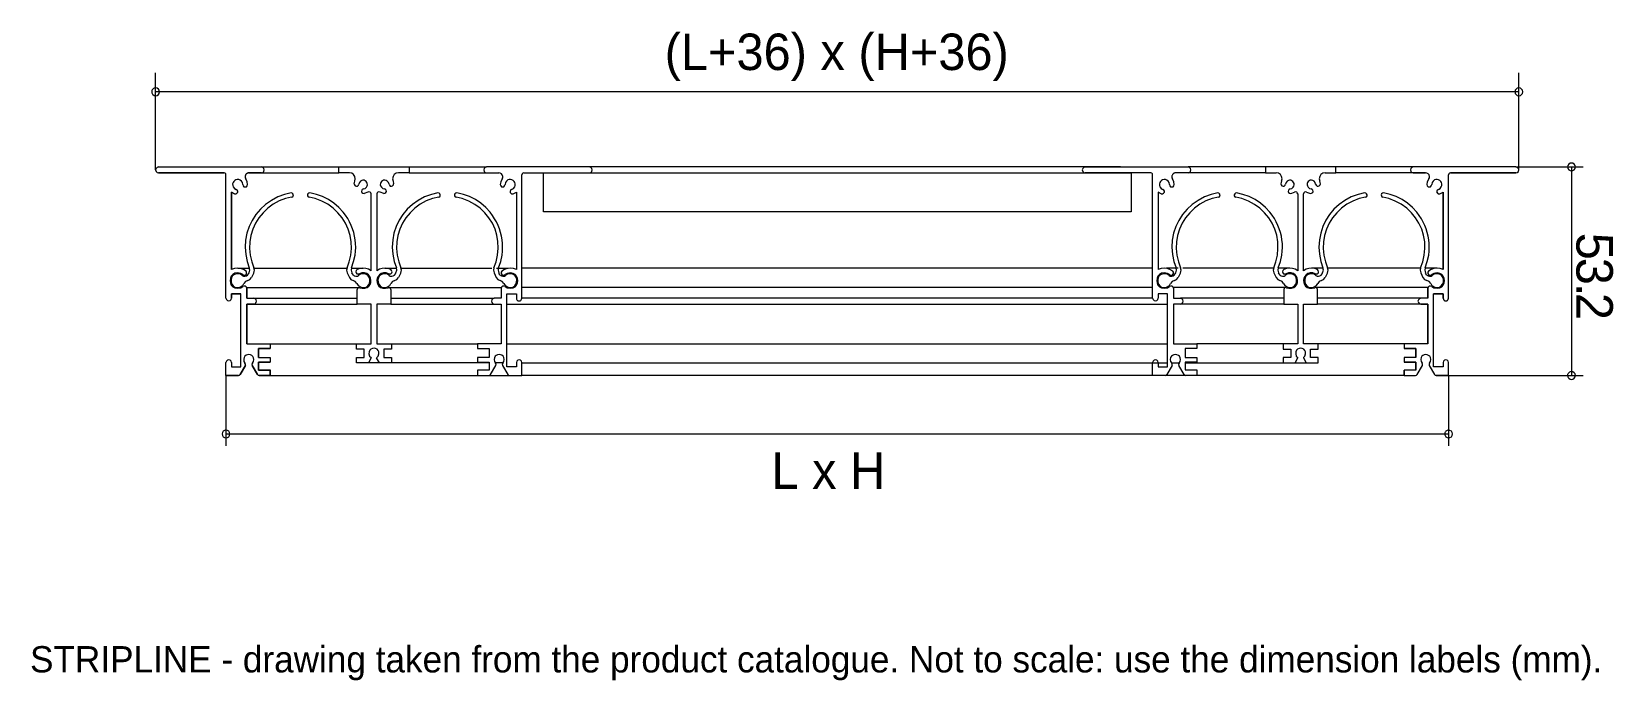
# Model space of a CAD drawing. Extents: x 0 to 241, y -13 to 86.
import ezdxf

# ---------------------------------------------------------------- set-up
doc = ezdxf.new("R2010")
doc.units = 0
for name, color, linetype in [('GEOMETRY', 7, 'Continuous'), ('NOTE', 1, 'Continuous'), ('TEXT', 7, 'Continuous')]:
    doc.layers.add(name, color=color, linetype=linetype)

msp = doc.modelspace()

# ---------------------------------------------------------------- linework, layer by layer
at = {"layer": 'GEOMETRY', "lineweight": 13}
for points in [[(19.12, 64.48), (19.12, 79.25)], [(226.61, 64.48), (226.61, 79.25)], [(226.61, 76.38), (19.12, 76.38)], [(19.56, 64.93), (35.21, 64.93)], [(19.56, 64.93), (35.21, 64.93)], [(19.56, 64.04), (29.53, 64.04)], [(29.82, 44.94), (29.82, 63.73), (29.79, 63.88), (29.69, 64.01), (29.53, 64.04), (19.56, 64.04)], [(29.82, 63.73), (29.79, 63.88), (29.69, 64.01), (29.53, 64.04)], [(29.82, 44.94), (29.82, 63.73)], [(32.4, 62.24), (32.34, 62.56), (32.17, 62.79), (31.97, 62.94), (31.76, 63.02), (31.55, 63.03), (31.35, 62.98), (31.16, 62.88), (31.01, 62.73), (30.9, 62.55), (30.84, 62.35), (30.85, 62.13), (30.94, 61.9), (31.11, 61.67), (31.36, 61.51)], [(32.4, 62.24), (32.34, 62.56), (32.17, 62.79), (31.97, 62.94), (31.76, 63.02), (31.55, 63.03), (31.35, 62.98), (31.16, 62.88), (31.01, 62.73), (30.9, 62.55), (30.84, 62.35), (30.85, 62.13), (30.94, 61.9), (31.11, 61.67), (31.36, 61.51)], [(35.21, 64.04), (33.32, 64.04), (33.22, 64.03), (33.14, 64.01), (33.06, 63.97), (32.98, 63.93), (32.92, 63.87), (32.87, 63.8), (32.82, 63.73), (32.78, 63.65), (32.76, 63.56), (32.74, 63.47), (32.74, 63.38), (32.75, 63.28), (32.85, 63.1)], [(33.32, 64.04), (33.13, 64.01), (32.94, 63.88), (32.82, 63.73), (32.75, 63.5), (32.75, 63.28), (32.85, 63.1)], [(33.1, 62.24), (33.04, 62.68), (32.85, 63.1)], [(33.1, 62.24), (33.04, 62.68), (32.85, 63.1)], [(33.32, 64.04), (35.21, 64.04), (35.43, 64.1), (35.59, 64.26), (35.66, 64.48), (35.59, 64.7), (35.43, 64.86), (35.21, 64.93)], [(35.21, 64.04), (35.43, 64.1), (35.59, 64.26), (35.66, 64.48), (35.59, 64.7), (35.43, 64.86), (35.21, 64.93)], [(35.21, 64.93), (46.99, 64.93)], [(35.21, 64.04), (46.99, 64.04)], [(49.35, 62.37), (49.45, 62.78), (49.51, 63.13), (49.45, 63.47), (49.26, 63.76), (48.97, 63.98), (48.63, 64.04), (46.99, 64.04), (46.99, 64.93), (57.72, 64.93), (57.72, 64.04), (56.08, 64.04), (55.73, 63.98), (55.45, 63.76), (55.26, 63.47), (55.16, 63.13), (55.26, 62.78), (55.35, 62.37)], [(50.77, 61.58), (51.03, 61.67), (51.21, 61.85), (51.32, 62.04), (51.36, 62.22), (51.34, 62.41), (51.27, 62.58), (51.16, 62.72), (51.01, 62.83), (50.84, 62.9), (50.66, 62.91), (50.48, 62.87), (50.3, 62.75), (50.14, 62.56), (50.05, 62.3)], [(54.66, 62.3), (54.56, 62.56), (54.38, 62.75), (54.2, 62.87), (54.01, 62.91), (53.82, 62.9), (53.66, 62.83), (53.51, 62.72), (53.4, 62.58), (53.34, 62.41), (53.32, 62.23), (53.37, 62.04), (53.48, 61.85), (53.68, 61.67), (53.93, 61.58)], [(57.72, 64.93), (69.49, 64.93)], [(57.72, 64.04), (69.49, 64.04)], [(75.17, 64.04), (85.12, 64.04), (85.34, 64.1), (85.53, 64.26), (85.56, 64.48), (85.53, 64.7), (85.34, 64.86), (85.12, 64.93), (69.49, 64.93), (69.27, 64.86), (69.11, 64.7), (69.05, 64.48), (69.11, 64.26), (69.27, 64.1), (69.49, 64.04), (71.35, 64.04)], [(71.86, 63.1), (71.95, 63.28), (71.95, 63.5), (71.89, 63.73), (71.76, 63.88), (71.58, 64.01), (71.35, 64.04)], [(71.86, 63.1), (71.64, 62.68), (71.58, 62.24), (71.64, 62.05), (71.76, 61.93), (71.95, 61.89), (72.11, 61.93), (72.24, 62.05), (72.3, 62.24)], [(71.92, 34.72), (72.71, 33.36), (72.84, 33.24), (72.96, 33.2), (74.86, 33.2), (74.86, 35.16), (74.79, 35.38), (74.67, 35.54), (74.45, 35.6), (74.23, 35.54), (74.1, 35.38), (74.04, 35.16), (74.04, 34.53), (72.58, 34.53), (72.58, 45.61), (74.04, 45.61), (74.04, 44.94), (74.07, 44.82), (74.12, 44.71), (74.19, 44.63), (74.27, 44.58), (74.35, 44.54), (74.45, 44.53), (74.54, 44.54), (74.63, 44.58), (74.71, 44.63), (74.77, 44.71), (74.83, 44.82), (74.86, 44.94), (74.86, 63.73)], [(73.31, 61.52), (73.59, 61.67), (73.77, 61.9), (73.85, 62.13), (73.86, 62.36), (73.8, 62.56), (73.69, 62.74), (73.53, 62.88), (73.35, 62.98), (73.14, 63.03), (72.93, 63.02), (72.72, 62.95), (72.53, 62.79), (72.36, 62.56), (72.3, 62.24)], [(75.17, 64.04), (75.01, 64.01), (74.92, 63.88), (74.86, 63.73)], [(165.98, 64.93), (79.78, 64.93)], [(160.61, 64.93), (160.39, 64.86), (160.24, 64.7), (160.17, 64.48), (160.24, 64.26), (160.39, 64.11), (160.61, 64.04)], [(160.61, 64.93), (176.27, 64.93)], [(170.87, 44.94), (170.87, 63.73), (170.84, 63.88), (170.75, 64.01), (170.59, 64.04), (160.61, 64.04)], [(173.46, 62.24), (173.4, 62.56), (173.23, 62.79), (173.03, 62.94), (172.82, 63.02), (172.61, 63.03), (172.4, 62.98), (172.22, 62.88), (172.07, 62.73), (171.96, 62.55), (171.9, 62.35), (171.91, 62.13), (171.99, 61.9), (172.17, 61.67), (172.42, 61.51)], [(176.27, 64.04), (174.38, 64.04), (174.28, 64.03), (174.19, 64.01), (174.11, 63.97), (174.04, 63.93), (173.98, 63.87), (173.92, 63.8), (173.88, 63.73), (173.84, 63.65), (173.82, 63.56), (173.8, 63.47), (173.8, 63.38), (173.81, 63.28), (173.9, 63.1)], [(174.16, 62.24), (174.09, 62.68), (173.9, 63.1)], [(188.04, 64.93), (176.27, 64.93)], [(176.27, 64.04), (176.49, 64.1), (176.65, 64.26), (176.71, 64.48), (176.65, 64.7), (176.49, 64.86), (176.27, 64.93)], [(188.04, 64.04), (176.27, 64.04)], [(197.13, 64.04), (198.78, 64.04), (198.78, 64.93), (188.04, 64.93), (188.04, 64.04), (189.69, 64.04)], [(190.5, 62.78), (190.57, 63.13), (190.5, 63.47), (190.32, 63.76), (190.03, 63.98), (189.69, 64.04)], [(190.5, 62.78), (190.41, 62.37), (190.44, 62.21), (190.54, 62.05), (190.73, 61.99), (190.91, 62.02), (191.04, 62.15), (191.11, 62.3)], [(191.83, 61.58), (192.08, 61.67), (192.27, 61.85), (192.38, 62.03), (192.42, 62.22), (192.4, 62.41), (192.33, 62.58), (192.21, 62.72), (192.07, 62.83), (191.9, 62.9), (191.72, 62.91), (191.54, 62.87), (191.36, 62.75), (191.2, 62.56), (191.1, 62.3)], [(195.68, 62.3), (195.62, 62.56), (195.44, 62.75), (195.26, 62.87), (195.06, 62.91), (194.88, 62.9), (194.71, 62.83), (194.57, 62.72), (194.46, 62.58), (194.39, 62.41), (194.38, 62.23), (194.43, 62.04), (194.54, 61.85), (194.74, 61.67), (194.99, 61.58)], [(195.68, 62.3), (195.78, 62.15), (195.9, 62.02), (196.09, 61.99), (196.25, 62.05), (196.37, 62.21), (196.41, 62.37), (196.31, 62.78)], [(197.13, 64.04), (196.79, 63.98), (196.5, 63.76), (196.31, 63.47), (196.22, 63.13), (196.31, 62.78)], [(210.55, 64.93), (198.78, 64.93)], [(210.55, 64.04), (198.78, 64.04)], [(210.55, 64.93), (210.33, 64.86), (210.17, 64.7), (210.11, 64.48), (210.17, 64.26), (210.33, 64.11), (210.55, 64.04)], [(216.23, 64.04), (226.17, 64.04), (226.39, 64.1), (226.58, 64.26), (226.61, 64.48), (226.58, 64.7), (226.39, 64.86), (226.17, 64.93), (210.55, 64.93), (210.33, 64.86), (210.17, 64.7), (210.11, 64.48), (210.17, 64.26), (210.33, 64.1), (210.55, 64.04), (212.41, 64.04)], [(226.17, 64.93), (210.55, 64.93)], [(212.41, 64.04), (210.55, 64.04)], [(212.91, 63.1), (213.01, 63.28), (213.01, 63.5), (212.95, 63.73), (212.82, 63.88), (212.63, 64.01), (212.41, 64.04)], [(212.91, 63.1), (213.01, 63.28), (213.01, 63.5), (212.95, 63.73), (212.82, 63.88), (212.63, 64.01), (212.41, 64.04)], [(212.91, 63.1), (212.69, 62.68), (212.63, 62.24)], [(212.91, 63.1), (212.69, 62.68), (212.63, 62.24), (212.69, 62.05), (212.82, 61.93), (213.01, 61.89), (213.17, 61.93), (213.29, 62.05), (213.36, 62.24)], [(212.98, 34.72), (213.77, 33.36), (213.89, 33.24), (214.02, 33.2), (215.91, 33.2), (215.91, 35.16), (215.85, 35.38), (215.73, 35.54), (215.5, 35.6), (215.28, 35.54), (215.16, 35.38), (215.09, 35.16), (215.09, 34.53), (213.64, 34.53), (213.64, 45.61), (215.09, 45.61), (215.09, 44.94), (215.13, 44.82), (215.18, 44.71), (215.25, 44.63), (215.33, 44.58), (215.41, 44.54), (215.5, 44.53), (215.6, 44.54), (215.68, 44.58), (215.76, 44.63), (215.83, 44.71), (215.88, 44.82), (215.91, 44.94), (215.91, 63.73)], [(214.37, 61.52), (214.65, 61.67), (214.82, 61.9), (214.91, 62.13), (214.92, 62.36), (214.86, 62.56), (214.75, 62.74), (214.59, 62.88), (214.4, 62.98), (214.2, 63.03), (213.99, 63.02), (213.78, 62.95), (213.58, 62.79), (213.42, 62.56), (213.36, 62.24)], [(214.37, 61.52), (214.65, 61.67), (214.82, 61.9), (214.91, 62.13), (214.92, 62.36), (214.86, 62.56), (214.75, 62.74), (214.59, 62.88), (214.4, 62.98), (214.2, 63.03), (213.99, 63.02), (213.78, 62.95), (213.58, 62.79), (213.42, 62.56), (213.36, 62.24)], [(226.17, 64.04), (216.23, 64.04), (216.07, 64.01), (215.95, 63.88), (215.91, 63.73)], [(216.23, 64.04), (216.07, 64.01), (215.95, 63.88), (215.91, 63.73)], [(215.91, 44.94), (215.91, 63.73)], [(226.17, 64.04), (226.39, 64.1), (226.58, 64.26), (226.61, 64.48), (226.58, 64.7), (226.39, 64.86), (226.17, 64.93)], [(226.17, 64.93), (236.43, 64.93)], [(234.63, 64.93), (234.63, 33.2)], [(30.67, 49.3), (30.67, 61.11)], [(30.67, 61.11), (31.14, 60.82)], [(31.14, 60.82), (30.67, 61.1), (30.67, 49.3)], [(31.14, 60.82), (31.33, 60.82), (31.49, 60.92), (31.62, 61.07), (31.62, 61.23), (31.52, 61.42), (31.36, 61.51)], [(31.14, 60.82), (31.33, 60.82), (31.49, 60.92), (31.62, 61.07), (31.62, 61.23), (31.52, 61.42), (31.36, 61.51)], [(32.4, 62.24), (32.43, 62.05), (32.56, 61.93), (32.75, 61.89), (32.94, 61.93), (33.07, 62.05), (33.1, 62.24)], [(32.4, 62.24), (32.43, 62.05), (32.56, 61.93), (32.75, 61.89), (32.94, 61.93), (33.07, 62.05), (33.1, 62.24)], [(39.73, 60.98), (38.75, 60.76), (37.7, 60.37), (36.73, 59.85), (35.85, 59.23), (35.07, 58.5), (34.38, 57.69), (33.81, 56.8), (33.35, 55.85), (33.02, 54.84), (32.81, 53.8), (32.75, 52.72), (32.83, 51.63), (33.07, 50.53), (33.38, 49.59)], [(39.82, 60.32), (38.91, 60.13), (37.92, 59.75), (37.01, 59.26), (36.19, 58.66), (35.47, 57.97), (34.84, 57.2), (34.32, 56.36), (33.91, 55.46), (33.62, 54.52), (33.46, 53.53), (33.42, 52.52), (33.52, 51.5), (33.76, 50.47), (34.08, 49.59)], [(39.82, 60.32), (39.98, 60.38), (40.07, 60.54), (40.11, 60.69), (40.01, 60.85), (39.88, 60.95), (39.73, 60.98)], [(48.94, 49.59), (49.26, 50.53), (49.48, 51.51), (49.55, 52.1), (49.57, 52.69), (49.56, 53.27), (49.5, 53.84), (49.41, 54.41), (49.27, 54.96), (49.1, 55.51), (48.89, 56.04), (48.64, 56.57), (48.36, 57.07), (48.04, 57.57), (47.68, 58.04), (46.99, 58.77), (46.23, 59.4), (45.41, 59.97), (44.53, 60.41), (43.58, 60.76), (42.6, 60.98), (42.44, 60.95), (42.31, 60.85), (42.22, 60.69), (42.25, 60.54), (42.35, 60.38), (42.5, 60.32)], [(48.25, 49.59), (48.56, 50.47), (48.81, 51.5), (48.92, 52.53), (48.88, 53.54), (48.72, 54.52), (48.42, 55.47), (48.01, 56.36), (47.49, 57.2), (46.86, 57.97), (46.14, 58.65), (45.31, 59.25), (44.41, 59.74), (43.42, 60.13), (42.5, 60.32)], [(49.35, 62.37), (49.38, 62.21), (49.48, 62.05), (49.67, 61.99), (49.86, 62.02), (49.99, 62.15), (50.05, 62.3)], [(50.77, 61.58), (50.58, 61.52), (50.49, 61.39), (50.46, 61.2), (50.52, 61.04), (50.65, 60.92), (50.84, 60.88)], [(51.91, 49.11), (51.91, 60.82), (51.85, 60.98), (51.75, 61.1), (51.59, 61.14), (51.43, 61.07), (50.84, 60.88)], [(53.87, 60.88), (53.27, 61.07), (53.11, 61.14), (52.95, 61.11), (52.83, 60.98), (52.79, 60.82), (52.79, 49.11)], [(53.87, 60.88), (54.02, 60.92), (54.18, 61.04), (54.25, 61.2), (54.21, 61.39), (54.09, 61.52), (53.93, 61.58)], [(54.66, 62.3), (54.72, 62.15), (54.84, 62.02), (55.04, 61.99), (55.19, 62.05), (55.32, 62.21), (55.35, 62.37)], [(62.07, 60.98), (61.13, 60.76), (60.06, 60.36), (59.09, 59.85), (58.21, 59.22), (57.42, 58.5), (56.75, 57.7), (56.18, 56.81), (55.73, 55.87), (55.4, 54.87), (55.2, 53.82), (55.13, 52.74), (55.2, 51.64), (55.41, 50.53), (55.76, 49.59)], [(62.2, 60.32), (61.28, 60.13), (60.3, 59.75), (59.39, 59.25), (58.57, 58.65), (57.84, 57.97), (57.21, 57.2), (56.69, 56.36), (56.28, 55.46), (55.99, 54.52), (55.82, 53.54), (55.79, 52.53), (55.89, 51.5), (56.14, 50.47), (56.45, 49.59)], [(62.2, 60.32), (62.36, 60.38), (62.45, 60.54), (62.45, 60.69), (62.39, 60.85), (62.26, 60.95), (62.07, 60.98)], [(71.32, 49.59), (71.64, 50.53), (71.86, 51.51), (71.91, 52.11), (71.93, 52.71), (71.91, 53.29), (71.85, 53.86), (71.76, 54.42), (71.63, 54.97), (71.46, 55.51), (71.26, 56.04), (71.01, 56.56), (70.72, 57.06), (70.4, 57.56), (70.03, 58.04), (69.36, 58.77), (68.61, 59.4), (67.79, 59.97), (66.87, 60.41), (65.96, 60.76), (64.98, 60.98), (64.82, 60.95), (64.66, 60.85), (64.6, 60.69), (64.63, 60.54), (64.72, 60.38), (64.88, 60.32)], [(70.6, 49.59), (70.94, 50.47), (71.17, 51.51), (71.27, 52.55), (71.23, 53.56), (71.06, 54.54), (70.78, 55.48), (70.38, 56.37), (69.86, 57.2), (69.24, 57.97), (68.52, 58.65), (67.69, 59.24), (66.77, 59.74), (65.77, 60.13), (64.88, 60.32)], [(73.31, 61.52), (73.15, 61.42), (73.11, 61.34), (73.09, 61.26), (73.08, 61.18), (73.09, 61.11), (73.1, 61.04), (73.13, 60.98), (73.17, 60.92), (73.22, 60.88), (73.29, 60.85), (73.36, 60.83), (73.44, 60.82), (73.53, 60.82), (74.04, 61.11), (74.04, 49.3), (73.59, 49.46), (73.12, 49.55), (72.65, 49.49), (72.21, 49.33), (71.83, 49.08), (71.73, 48.92), (71.7, 48.73), (71.79, 48.58), (71.95, 48.48), (72.14, 48.45), (72.3, 48.54)], [(172.2, 60.82), (171.72, 61.1), (171.72, 49.3)], [(172.2, 60.82), (172.39, 60.82), (172.55, 60.92), (172.67, 61.07), (172.67, 61.23), (172.58, 61.42), (172.42, 61.51)], [(173.46, 62.24), (173.49, 62.05), (173.62, 61.93), (173.81, 61.89), (174, 61.93), (174.12, 62.05), (174.16, 62.24)], [(180.78, 60.98), (179.8, 60.76), (178.76, 60.37), (177.79, 59.85), (176.91, 59.22), (176.12, 58.5), (175.44, 57.69), (174.87, 56.8), (174.41, 55.85), (174.07, 54.84), (173.87, 53.8), (173.81, 52.72), (173.89, 51.63), (174.12, 50.53), (174.44, 49.59)], [(180.88, 60.32), (179.96, 60.13), (178.98, 59.75), (178.07, 59.26), (177.25, 58.66), (176.52, 57.97), (175.9, 57.2), (175.38, 56.36), (174.97, 55.46), (174.68, 54.52), (174.51, 53.53), (174.48, 52.52), (174.58, 51.5), (174.82, 50.47), (175.13, 49.59)], [(180.88, 60.32), (181.04, 60.38), (181.13, 60.54), (181.16, 60.69), (181.07, 60.85), (180.94, 60.95), (180.78, 60.98)], [(190, 49.59), (190.32, 50.53), (190.54, 51.51), (190.6, 52.1), (190.63, 52.69), (190.62, 53.27), (190.56, 53.84), (190.47, 54.41), (190.33, 54.96), (190.16, 55.51), (189.95, 56.04), (189.7, 56.57), (189.41, 57.07), (189.09, 57.57), (188.74, 58.04), (188.04, 58.77), (187.29, 59.4), (186.46, 59.97), (185.58, 60.41), (184.63, 60.76), (183.66, 60.98), (183.5, 60.95), (183.37, 60.85), (183.28, 60.69), (183.31, 60.54), (183.4, 60.38), (183.56, 60.32)], [(189.31, 49.59), (189.62, 50.47), (189.86, 51.51), (189.96, 52.54), (189.93, 53.55), (189.76, 54.53), (189.48, 55.47), (189.07, 56.36), (188.55, 57.2), (187.93, 57.96), (187.2, 58.65), (186.38, 59.24), (185.47, 59.74), (184.48, 60.13), (183.56, 60.32)], [(192.97, 60.82), (192.97, 49.11), (192.59, 49.36), (192.15, 49.49), (191.7, 49.55), (191.26, 49.46), (190.85, 49.3), (190.7, 49.18), (190.66, 48.98), (190.7, 48.83), (190.82, 48.67), (191.01, 48.64), (191.2, 48.67)], [(191.83, 61.58), (191.64, 61.52), (191.55, 61.39), (191.52, 61.2), (191.58, 61.04), (191.7, 60.92), (191.89, 60.88), (192.49, 61.07)], [(192.97, 60.82), (192.9, 60.98), (192.81, 61.1), (192.65, 61.14), (192.49, 61.07)], [(194.32, 61.07), (194.17, 61.14), (194.01, 61.1), (193.88, 60.98), (193.85, 60.82)], [(195.62, 48.67), (195.81, 48.64), (195.96, 48.67), (196.12, 48.83), (196.15, 48.98), (196.09, 49.18), (195.96, 49.3), (195.56, 49.46), (195.11, 49.55), (194.67, 49.49), (194.23, 49.36), (193.85, 49.11), (193.85, 60.82)], [(194.32, 61.07), (194.92, 60.88), (195.08, 60.92), (195.24, 61.04), (195.3, 61.2), (195.27, 61.39), (195.14, 61.51), (194.99, 61.58)], [(203.13, 60.98), (202.18, 60.76), (201.12, 60.36), (200.15, 59.85), (199.27, 59.22), (198.48, 58.5), (197.81, 57.7), (197.24, 56.81), (196.79, 55.87), (196.46, 54.87), (196.26, 53.82), (196.19, 52.74), (196.26, 51.64), (196.47, 50.53), (196.79, 49.59)], [(203.26, 60.32), (202.34, 60.13), (201.35, 59.74), (200.45, 59.25), (199.62, 58.65), (198.9, 57.97), (198.27, 57.2), (197.75, 56.36), (197.34, 55.46), (197.04, 54.52), (196.88, 53.54), (196.84, 52.53), (196.95, 51.5), (197.2, 50.47), (197.51, 49.59)], [(203.26, 60.32), (203.41, 60.38), (203.51, 60.54), (203.51, 60.69), (203.45, 60.85), (203.32, 60.95), (203.13, 60.98)], [(212.38, 49.59), (212.69, 50.53), (212.91, 51.51), (212.97, 52.12), (212.98, 52.71), (212.96, 53.29), (212.91, 53.86), (212.82, 54.42), (212.69, 54.97), (212.52, 55.51), (212.31, 56.04), (212.07, 56.55), (211.78, 57.06), (211.45, 57.56), (211.08, 58.04), (210.42, 58.77), (209.66, 59.4), (208.84, 59.97), (207.93, 60.41), (207.01, 60.76), (206.03, 60.98), (205.88, 60.95), (205.72, 60.85), (205.66, 60.69), (205.69, 60.54), (205.78, 60.38), (205.94, 60.32)], [(211.65, 49.59), (212, 50.47), (212.23, 51.5), (212.33, 52.53), (212.29, 53.54), (212.12, 54.53), (211.83, 55.47), (211.42, 56.37), (210.91, 57.2), (210.28, 57.97), (209.56, 58.66), (208.73, 59.25), (207.82, 59.74), (206.82, 60.13), (205.94, 60.32)], [(212.63, 62.24), (212.69, 62.05), (212.82, 61.93), (213.01, 61.89), (213.17, 61.93), (213.29, 62.05), (213.36, 62.24)], [(214.37, 61.52), (214.21, 61.42), (214.17, 61.34), (214.15, 61.26), (214.14, 61.18), (214.14, 61.11), (214.16, 61.04), (214.19, 60.98), (214.23, 60.92), (214.28, 60.88), (214.34, 60.85), (214.41, 60.83), (214.5, 60.82), (214.59, 60.82), (215.09, 61.11), (215.09, 49.3), (214.65, 49.46), (214.18, 49.55), (213.7, 49.49), (213.26, 49.33), (212.88, 49.08), (212.79, 48.92), (212.76, 48.73), (212.85, 48.58), (213.01, 48.48), (213.2, 48.45), (213.36, 48.54)], [(214.37, 61.52), (214.21, 61.42), (214.15, 61.23), (214.15, 61.07), (214.24, 60.92), (214.43, 60.82), (214.59, 60.82)], [(214.59, 60.82), (215.09, 61.1)], [(215.09, 49.3), (215.09, 61.11)], [(32.4, 48.54), (32.09, 48.73), (31.59, 48.81), (31.18, 48.75), (30.86, 48.57), (30.63, 48.3), (30.49, 47.98), (30.45, 47.62), (30.49, 47.27), (30.63, 46.95), (30.86, 46.69), (31.18, 46.52), (31.59, 46.46), (32.09, 46.55), (32.4, 46.74)], [(32.4, 48.54), (32.09, 48.73), (31.59, 48.81), (31.18, 48.75), (30.86, 48.57), (30.63, 48.3), (30.49, 47.98), (30.45, 47.62), (30.49, 47.27), (30.63, 46.95), (30.86, 46.69), (31.18, 46.52), (31.59, 46.46), (32.09, 46.55), (32.4, 46.74)], [(32.31, 48.42), (32.03, 48.61), (31.51, 48.65), (31.12, 48.56), (30.84, 48.36), (30.67, 48.08), (30.59, 47.76), (30.62, 47.42), (30.73, 47.11), (30.92, 46.84), (31.19, 46.66), (31.52, 46.58), (31.92, 46.65), (32.37, 46.9), (32.56, 47.19)], [(32.88, 49.08), (32.47, 49.33), (32.03, 49.49), (31.55, 49.55), (31.11, 49.46), (30.67, 49.3)], [(32.88, 49.08), (32.47, 49.33), (32.03, 49.49), (31.55, 49.55), (31.11, 49.46), (30.67, 49.3)], [(31.62, 49.55), (33.38, 49.55)], [(32.31, 48.42), (32.5, 48.32), (32.72, 48.29), (32.94, 48.35), (33.1, 48.48)], [(32.4, 48.54), (32.56, 48.45), (32.75, 48.48), (32.91, 48.58), (32.97, 48.73), (32.97, 48.92), (32.88, 49.08)], [(32.4, 48.54), (32.56, 48.45), (32.75, 48.48), (32.91, 48.58), (32.97, 48.73), (32.97, 48.92), (32.88, 49.08)], [(33.1, 48.48), (33.26, 48.67), (33.35, 48.83), (33.45, 49.21), (33.38, 49.59)], [(34.08, 48.83), (33.7, 48.1)], [(34.08, 48.83), (34.17, 49.21), (34.08, 49.59)], [(34.11, 49.55), (48.22, 49.55)], [(48.25, 49.59), (48.15, 49.21), (48.25, 48.83), (48.63, 48.1), (48.85, 47.82), (49.2, 47.66), (49.16, 47.66)], [(48.94, 49.59), (48.88, 49.21), (48.97, 48.83)], [(48.94, 49.55), (50.71, 49.55)], [(49.23, 48.48), (49.07, 48.67), (48.97, 48.83)], [(49.23, 48.48), (49.38, 48.35), (49.61, 48.29), (49.83, 48.32), (50.02, 48.42)], [(49.79, 49.3), (49.64, 49.18), (49.61, 48.99), (49.64, 48.83), (49.76, 48.67), (49.95, 48.64), (50.14, 48.67)], [(49.76, 47.19), (49.95, 46.9), (50.4, 46.65), (50.8, 46.58), (51.14, 46.66), (51.4, 46.84), (51.6, 47.11), (51.71, 47.43), (51.73, 47.76), (51.66, 48.08), (51.49, 48.36), (51.21, 48.56), (50.82, 48.65), (50.3, 48.61), (50.02, 48.42)], [(51.91, 49.11), (51.53, 49.36), (51.09, 49.49), (50.65, 49.55), (50.21, 49.46), (49.79, 49.3)], [(50.21, 46.55), (50.55, 46.46), (50.97, 46.48), (51.31, 46.59), (51.57, 46.79), (51.75, 47.05), (51.86, 47.35), (51.89, 47.66), (51.84, 47.98), (51.72, 48.27), (51.52, 48.52), (51.25, 48.7), (50.91, 48.8), (50.49, 48.8), (50.14, 48.67)], [(54.91, 49.3), (54.5, 49.46), (54.06, 49.55), (53.62, 49.49), (53.17, 49.36), (52.79, 49.11)], [(54.56, 48.67), (54.21, 48.8), (53.8, 48.8), (53.45, 48.71), (53.18, 48.52), (52.98, 48.28), (52.86, 47.99), (52.81, 47.67), (52.83, 47.36), (52.93, 47.06), (53.11, 46.8), (53.37, 46.6), (53.7, 46.48), (54.12, 46.46), (54.5, 46.55)], [(54.66, 48.42), (54.4, 48.61), (53.89, 48.65), (53.49, 48.55), (53.21, 48.35), (53.03, 48.07), (52.96, 47.76), (52.98, 47.42), (53.1, 47.11), (53.29, 46.85), (53.56, 46.66), (53.9, 46.59), (54.3, 46.66), (54.75, 46.9), (54.94, 47.19)], [(53.99, 49.55), (55.76, 49.55)], [(54.56, 48.67), (54.75, 48.64), (54.91, 48.67), (55.07, 48.83), (55.1, 48.98), (55.04, 49.18), (54.91, 49.3)], [(54.66, 48.42), (54.84, 48.32), (55.07, 48.29), (55.29, 48.35), (55.48, 48.48)], [(55.48, 48.48), (55.63, 48.67), (55.7, 48.83), (55.83, 49.21), (55.76, 49.59)], [(56.42, 48.83), (56.08, 48.1)], [(56.42, 48.83), (56.55, 49.21), (56.45, 49.59)], [(56.49, 49.55), (70.28, 49.55)], [(70.6, 49.59), (70.53, 49.21), (70.63, 48.83), (70.97, 48.1), (71.23, 47.82), (71.57, 47.66), (71.54, 47.66)], [(71.01, 49.55), (72.77, 49.55)], [(71.32, 49.59), (71.26, 49.21), (71.35, 48.83)], [(71.57, 48.48), (71.42, 48.67), (71.35, 48.83)], [(71.57, 48.48), (71.76, 48.35), (71.98, 48.29), (72.2, 48.32), (72.39, 48.42)], [(72.14, 47.19), (72.33, 46.9), (72.78, 46.66), (73.17, 46.59), (73.5, 46.66), (73.77, 46.84), (73.96, 47.1), (74.07, 47.42), (74.1, 47.75), (74.03, 48.07), (73.86, 48.34), (73.58, 48.55), (73.19, 48.64), (72.68, 48.61), (72.39, 48.42)], [(72.3, 46.74), (72.62, 46.55), (73.11, 46.47), (73.52, 46.52), (73.84, 46.69), (74.07, 46.95), (74.2, 47.27), (74.25, 47.62), (74.2, 47.97), (74.07, 48.3), (73.84, 48.56), (73.52, 48.74), (73.11, 48.81), (72.62, 48.73), (72.3, 48.54)], [(170.87, 49.55), (74.86, 49.55)], [(173.46, 48.54), (173.15, 48.73), (172.65, 48.81), (172.23, 48.75), (171.92, 48.57), (171.69, 48.3), (171.55, 47.98), (171.5, 47.62), (171.55, 47.27), (171.69, 46.95), (171.92, 46.69), (172.23, 46.52), (172.64, 46.46), (173.15, 46.55), (173.46, 46.74)], [(173.37, 48.42), (173.08, 48.61), (172.57, 48.65), (172.17, 48.56), (171.89, 48.36), (171.72, 48.08), (171.65, 47.76), (171.68, 47.42), (171.79, 47.11), (171.98, 46.84), (172.25, 46.66), (172.58, 46.58), (172.98, 46.65), (173.43, 46.9), (173.62, 47.19)], [(173.94, 49.08), (173.52, 49.33), (173.08, 49.49), (172.61, 49.55), (172.17, 49.46), (171.72, 49.3)], [(174.75, 49.55), (172.99, 49.55)], [(173.37, 48.42), (173.55, 48.32), (173.78, 48.29), (174, 48.35), (174.16, 48.48)], [(173.46, 48.54), (173.62, 48.45), (173.81, 48.48), (173.97, 48.58), (174.03, 48.73), (174.03, 48.92), (173.94, 49.08)], [(174.16, 48.48), (174.31, 48.67), (174.41, 48.83), (174.5, 49.21), (174.44, 49.59)], [(175.13, 48.83), (174.75, 48.1)], [(175.13, 48.83), (175.23, 49.21), (175.13, 49.59)], [(189.28, 49.55), (175.45, 49.55)], [(189.31, 49.59), (189.21, 49.21), (189.31, 48.83), (189.69, 48.1), (189.91, 47.82), (190.25, 47.66), (190.22, 47.66)], [(190, 49.59), (189.94, 49.21), (190.03, 48.83)], [(191.77, 49.55), (190, 49.55)], [(190.28, 48.48), (190.13, 48.67), (190.03, 48.83)], [(190.28, 48.48), (190.44, 48.35), (190.66, 48.29), (190.88, 48.32), (191.07, 48.42)], [(190.82, 47.19), (191.01, 46.9), (191.46, 46.65), (191.86, 46.58), (192.19, 46.66), (192.46, 46.84), (192.65, 47.11), (192.76, 47.42), (192.79, 47.76), (192.72, 48.08), (192.55, 48.36), (192.27, 48.56), (191.87, 48.65), (191.36, 48.61), (191.07, 48.42)], [(191.26, 46.55), (191.61, 46.46), (192.03, 46.48), (192.37, 46.59), (192.63, 46.79), (192.81, 47.05), (192.92, 47.35), (192.95, 47.66), (192.9, 47.98), (192.78, 48.27), (192.58, 48.52), (192.31, 48.7), (191.96, 48.8), (191.55, 48.8), (191.2, 48.67)], [(195.62, 48.67), (195.27, 48.8), (194.86, 48.8), (194.51, 48.71), (194.24, 48.52), (194.04, 48.28), (193.91, 47.99), (193.86, 47.67), (193.89, 47.36), (193.99, 47.06), (194.17, 46.8), (194.42, 46.6), (194.76, 46.48), (195.18, 46.46), (195.56, 46.55)], [(195.71, 48.42), (195.46, 48.61), (194.95, 48.65), (194.55, 48.55), (194.27, 48.35), (194.09, 48.08), (194.02, 47.76), (194.04, 47.42), (194.15, 47.11), (194.34, 46.84), (194.6, 46.66), (194.94, 46.59), (195.35, 46.66), (195.81, 46.9), (196, 47.19)], [(196.82, 49.55), (195.05, 49.55)], [(195.71, 48.42), (195.9, 48.32), (196.12, 48.29), (196.34, 48.35), (196.53, 48.48)], [(196.53, 48.48), (196.69, 48.67), (196.75, 48.83), (196.88, 49.21), (196.79, 49.59)], [(197.48, 48.83), (197.13, 48.1)], [(197.48, 48.83), (197.61, 49.21), (197.51, 49.59)], [(211.65, 49.55), (197.54, 49.55)], [(211.65, 49.59), (211.59, 49.21), (211.68, 48.83), (212.03, 48.1), (212.28, 47.82), (212.63, 47.66), (212.6, 47.66)], [(212.38, 49.59), (212.32, 49.21), (212.41, 48.83)], [(214.15, 49.55), (212.35, 49.55)], [(212.63, 48.48), (212.47, 48.67), (212.41, 48.83)], [(212.63, 48.48), (212.82, 48.35), (213.04, 48.29), (213.26, 48.32), (213.45, 48.42)], [(212.88, 49.08), (212.79, 48.92), (212.76, 48.73), (212.85, 48.58), (213.01, 48.48), (213.2, 48.45), (213.36, 48.54)], [(215.09, 49.3), (214.65, 49.46), (214.18, 49.55), (213.7, 49.49), (213.26, 49.33), (212.88, 49.08)], [(213.2, 47.19), (213.39, 46.9), (213.83, 46.66), (214.22, 46.59), (214.56, 46.66), (214.82, 46.84), (215.02, 47.1), (215.13, 47.42), (215.16, 47.75), (215.09, 48.07), (214.92, 48.34), (214.64, 48.54), (214.25, 48.64), (213.74, 48.61), (213.45, 48.42)], [(213.36, 46.74), (213.67, 46.55), (214.17, 46.47), (214.58, 46.52), (214.9, 46.69), (215.12, 46.95), (215.26, 47.27), (215.3, 47.62), (215.26, 47.97), (215.12, 48.3), (214.9, 48.56), (214.58, 48.74), (214.17, 48.81), (213.67, 48.73), (213.36, 48.54)], [(213.36, 46.74), (213.67, 46.55), (214.17, 46.47), (214.58, 46.52), (214.9, 46.69), (215.12, 46.95), (215.26, 47.27), (215.3, 47.62), (215.26, 47.97), (215.12, 48.3), (214.9, 48.56), (214.58, 48.74), (214.17, 48.81), (213.67, 48.73), (213.36, 48.54)], [(33, 46.46), (32.94, 46.65), (32.78, 46.77), (32.59, 46.81), (32.4, 46.74)], [(33, 46.46), (32.94, 46.65), (32.78, 46.77), (32.59, 46.81), (32.4, 46.74)], [(33.13, 47.66), (33.16, 47.66), (32.82, 47.5), (32.56, 47.19)], [(32.97, 46.59), (50.08, 46.59)], [(33, 44.94), (33, 46.46)], [(33, 46.46), (33, 44.94), (34.04, 44.94)], [(33.13, 47.66), (33.48, 47.82), (33.7, 48.1)], [(49.76, 47.19), (49.51, 47.5), (49.16, 47.66)], [(51.94, 35.86), (51.5, 35.1), (49.67, 35.1), (49.67, 35.95), (50.87, 35.95), (50.87, 37.21), (49.67, 37.21), (49.67, 38.03), (51.91, 38.03), (51.91, 44.06), (49.8, 44.06), (49.8, 46.27)], [(50.21, 46.55), (50.05, 46.59), (49.92, 46.52), (49.83, 46.43), (49.79, 46.27)], [(54.91, 46.27), (54.91, 44.06), (52.79, 44.06), (52.79, 38.03), (55.04, 38.03), (55.04, 37.21), (53.87, 37.21), (53.87, 35.95), (55.04, 35.95), (55.04, 35.1), (53.2, 35.1), (52.76, 35.86)], [(54.91, 46.27), (54.88, 46.43), (54.78, 46.52), (54.62, 46.59), (54.5, 46.55)], [(54.62, 46.59), (71.73, 46.59)], [(55.48, 47.66), (55.54, 47.66), (55.16, 47.5), (54.94, 47.19)], [(55.48, 47.66), (55.83, 47.82), (56.08, 48.1)], [(72.3, 46.74), (72.11, 46.81), (71.92, 46.77), (71.76, 46.65), (71.7, 46.46), (71.7, 44.94), (70.66, 44.94), (70.44, 44.88), (70.28, 44.72), (70.22, 44.5), (70.28, 44.28), (70.44, 44.12), (70.66, 44.06), (71.7, 44.06), (71.7, 38.03), (68.13, 38.03), (68.13, 37.31), (69.9, 37.31), (69.9, 35.95), (68.13, 35.95), (68.13, 35.22), (69.9, 35.22), (69.9, 34.02), (68.13, 34.02), (68.13, 33.2), (69.84, 33.2), (70, 33.23), (70.09, 33.36), (70.88, 34.72), (70.94, 34.91), (70.85, 35.07)], [(72.14, 47.19), (71.89, 47.5), (71.54, 47.66)], [(170.87, 46.59), (74.86, 46.59)], [(174.06, 46.46), (174, 46.65), (173.84, 46.77), (173.65, 46.81), (173.46, 46.74)], [(174.19, 47.66), (174.22, 47.66), (173.87, 47.5), (173.62, 47.19)], [(191.14, 46.59), (174.03, 46.59)], [(174.06, 46.46), (174.06, 44.94), (175.1, 44.94)], [(174.19, 47.66), (174.53, 47.82), (174.75, 48.1)], [(190.82, 47.19), (190.57, 47.5), (190.22, 47.66)], [(191.26, 46.55), (191.11, 46.59), (190.98, 46.52), (190.88, 46.43), (190.85, 46.27), (190.85, 44.06), (192.97, 44.06), (192.97, 38.03), (190.73, 38.03), (190.73, 37.21), (191.89, 37.21), (191.89, 35.95), (190.73, 35.95), (190.73, 35.1), (192.56, 35.1), (193, 35.86), (193, 35.89), (192.97, 35.92)], [(193.82, 35.86), (194.26, 35.1), (196.09, 35.1), (196.09, 35.95), (194.89, 35.95), (194.89, 37.21), (196.09, 37.21), (196.09, 38.03), (193.85, 38.03), (193.85, 44.06), (195.97, 44.06), (195.97, 46.27), (195.93, 46.43), (195.84, 46.52), (195.68, 46.59), (195.56, 46.55)], [(212.79, 46.59), (195.68, 46.59)], [(196.53, 47.66), (196.6, 47.66), (196.22, 47.5), (196, 47.19)], [(196.53, 47.66), (196.88, 47.82), (197.13, 48.1)], [(213.36, 46.74), (213.17, 46.81), (212.98, 46.77), (212.82, 46.65), (212.76, 46.46), (212.76, 44.94), (211.71, 44.94), (211.5, 44.88), (211.34, 44.72), (211.27, 44.5), (211.34, 44.28), (211.5, 44.12), (211.71, 44.06), (212.76, 44.06), (212.76, 38.03), (209.19, 38.03), (209.19, 37.31), (210.96, 37.31), (210.96, 35.95), (209.19, 35.95), (209.19, 35.22), (210.96, 35.22), (210.96, 34.02), (209.19, 34.02), (209.19, 33.2), (210.9, 33.2), (211.05, 33.23), (211.15, 33.36), (211.94, 34.72), (211.97, 34.91), (211.91, 35.07)], [(213.2, 47.19), (212.95, 47.5), (212.6, 47.66)], [(213.36, 46.74), (213.17, 46.81), (212.98, 46.77), (212.82, 46.65), (212.76, 46.46)], [(212.76, 44.94), (212.76, 46.46)], [(29.82, 44.94), (29.88, 44.76), (30.04, 44.6), (30.26, 44.53), (30.45, 44.6), (30.61, 44.76), (30.67, 44.94)], [(29.82, 44.94), (29.88, 44.76), (30.04, 44.6), (30.26, 44.53), (30.45, 44.6), (30.61, 44.76), (30.67, 44.94)], [(30.67, 45.61), (32.09, 45.61)], [(30.67, 44.94), (30.67, 45.61)], [(30.67, 35.16), (30.67, 34.53), (32.09, 34.53), (32.09, 45.61), (30.67, 45.61), (30.67, 44.94)], [(32.09, 34.53), (32.09, 45.61)], [(33, 44.94), (34.04, 44.94)], [(33, 44.06), (34.04, 44.06)], [(33, 38.03), (33, 44.06)], [(34.04, 44.06), (33, 44.06), (33, 38.03), (36.57, 38.03), (36.57, 37.31), (34.77, 37.31), (34.77, 35.95), (36.57, 35.95), (36.57, 35.22), (34.77, 35.22), (34.77, 34.03), (36.57, 34.03), (36.57, 33.2), (34.87, 33.2)], [(34.04, 44.06), (34.27, 44.12), (34.42, 44.28), (34.49, 44.5), (34.42, 44.72), (34.27, 44.88), (34.04, 44.95)], [(34.04, 44.06), (34.27, 44.12), (34.42, 44.28), (34.49, 44.5), (34.42, 44.72), (34.27, 44.88), (34.04, 44.94)], [(34.04, 44.94), (49.79, 44.94)], [(34.04, 44.06), (49.79, 44.06)], [(54.91, 44.94), (70.66, 44.94)], [(54.91, 44.06), (70.66, 44.06)], [(72.58, 44.06), (173.15, 44.06)], [(170.87, 44.94), (74.86, 44.94)], [(170.87, 44.94), (170.94, 44.76), (171.09, 44.6), (171.31, 44.53), (171.5, 44.6), (171.66, 44.76), (171.72, 44.94)], [(171.72, 35.16), (171.72, 34.53), (173.15, 34.53), (173.15, 45.61), (171.72, 45.61), (171.72, 44.94)], [(175.1, 44.06), (174.06, 44.06), (174.06, 38.03), (177.63, 38.03), (177.63, 37.31), (175.83, 37.31), (175.83, 35.95), (177.63, 35.95), (177.63, 35.22), (175.83, 35.22), (175.83, 34.03), (177.63, 34.03), (177.63, 33.2), (175.92, 33.2)], [(190.85, 44.94), (175.1, 44.94)], [(175.1, 44.06), (175.32, 44.12), (175.48, 44.28), (175.54, 44.5), (175.48, 44.72), (175.32, 44.88), (175.1, 44.94)], [(190.85, 44.06), (175.1, 44.06)], [(211.71, 44.94), (195.96, 44.94)], [(211.71, 44.06), (195.96, 44.06)], [(211.71, 44.94), (211.49, 44.88), (211.34, 44.72), (211.27, 44.5), (211.34, 44.28), (211.49, 44.12), (211.71, 44.06)], [(212.76, 44.94), (211.71, 44.94)], [(212.76, 44.06), (211.71, 44.06)], [(212.76, 38.03), (212.76, 44.06)], [(215.09, 45.61), (213.64, 45.61)], [(213.64, 34.53), (213.64, 45.61)], [(215.09, 44.94), (215.09, 45.61)], [(215.09, 44.94), (215.16, 44.76), (215.28, 44.6), (215.5, 44.53), (215.73, 44.6), (215.85, 44.76), (215.91, 44.94)], [(33.86, 35.07), (34.01, 35.32), (34.07, 35.62), (34.03, 35.88), (33.92, 36.08), (33.75, 36.24), (33.55, 36.34), (33.32, 36.38), (33.09, 36.36), (32.88, 36.28), (32.7, 36.14), (32.58, 35.93), (32.53, 35.66), (32.56, 35.32), (32.72, 35.07)], [(33.86, 35.07), (34.01, 35.32), (34.07, 35.62), (34.03, 35.88), (33.92, 36.08), (33.75, 36.24), (33.55, 36.34), (33.32, 36.38), (33.09, 36.36), (32.88, 36.28), (32.7, 36.14), (32.58, 35.93), (32.53, 35.66), (32.56, 35.32), (32.72, 35.07)], [(33, 38.03), (36.57, 38.03)], [(34.77, 37.31), (36.57, 37.31)], [(34.77, 35.95), (34.77, 37.31)], [(36.57, 38.03), (36.57, 37.31)], [(36.57, 38.03), (49.67, 38.03)], [(52.79, 35.92), (52.98, 36.14), (53.1, 36.49), (53.09, 36.79), (52.99, 37.02), (52.82, 37.19), (52.6, 37.29), (52.36, 37.33), (52.11, 37.3), (51.89, 37.21), (51.71, 37.05), (51.61, 36.81), (51.59, 36.51), (51.69, 36.14), (51.91, 35.92)], [(55.04, 38.03), (68.13, 38.03)], [(71.95, 35.07), (72.14, 35.32), (72.18, 35.65), (72.12, 35.91), (72, 36.12), (71.82, 36.27), (71.61, 36.35), (71.39, 36.38), (71.17, 36.35), (70.96, 36.26), (70.79, 36.11), (70.68, 35.9), (70.64, 35.64), (70.69, 35.32), (70.85, 35.07)], [(72.58, 38.03), (173.15, 38.03)], [(174.91, 35.07), (175.07, 35.32), (175.12, 35.64), (175.08, 35.9), (174.96, 36.11), (174.79, 36.26), (174.57, 36.34), (174.35, 36.37), (174.12, 36.35), (173.9, 36.26), (173.73, 36.11), (173.61, 35.91), (173.57, 35.64), (173.62, 35.32), (173.78, 35.07)], [(190.73, 38.03), (177.63, 38.03)], [(193.85, 35.92), (194.04, 36.14), (194.15, 36.49), (194.15, 36.79), (194.05, 37.02), (193.88, 37.19), (193.66, 37.29), (193.41, 37.33), (193.17, 37.3), (192.95, 37.21), (192.77, 37.05), (192.66, 36.81), (192.65, 36.51), (192.75, 36.14), (192.97, 35.92)], [(209.19, 38.03), (196.09, 38.03)], [(212.76, 38.03), (209.19, 38.03)], [(209.19, 38.03), (209.19, 37.31)], [(210.96, 37.31), (209.19, 37.31)], [(210.96, 35.95), (210.96, 37.31)], [(213.01, 35.07), (213.17, 35.32), (213.22, 35.64), (213.18, 35.91), (213.06, 36.12), (212.89, 36.26), (212.68, 36.35), (212.46, 36.38), (212.23, 36.35), (212.02, 36.26), (211.85, 36.12), (211.74, 35.91), (211.69, 35.64), (211.75, 35.32), (211.91, 35.07)], [(213.01, 35.07), (213.17, 35.32), (213.22, 35.64), (213.18, 35.91), (213.06, 36.12), (212.89, 36.26), (212.68, 36.35), (212.46, 36.38), (212.23, 36.35), (212.02, 36.26), (211.85, 36.12), (211.74, 35.91), (211.69, 35.64), (211.75, 35.32), (211.91, 35.07)], [(30.67, 35.16), (30.61, 35.38), (30.45, 35.54), (30.26, 35.6), (30.04, 35.54), (29.88, 35.38), (29.82, 35.16)], [(30.67, 35.16), (30.61, 35.38), (30.45, 35.54), (30.26, 35.6), (30.04, 35.54), (29.88, 35.38), (29.82, 35.16)], [(29.82, 33.2), (29.82, 35.16)], [(31.71, 33.2), (29.82, 33.2), (29.82, 35.16)], [(30.67, 35.16), (30.67, 34.53)], [(30.67, 34.53), (32.09, 34.53)], [(31.99, 33.36), (32.78, 34.72)], [(32.78, 34.72), (31.99, 33.36)], [(32.78, 34.72), (32.81, 34.91), (32.72, 35.07)], [(32.78, 34.72), (32.81, 34.91), (32.72, 35.07)], [(33.86, 35.07), (33.76, 34.91), (33.79, 34.72), (34.61, 33.36)], [(33.86, 35.07), (33.76, 34.91), (33.79, 34.72)], [(34.61, 33.36), (33.79, 34.72)], [(34.77, 35.95), (36.57, 35.95)], [(34.77, 35.22), (36.57, 35.22)], [(34.77, 34.02), (34.77, 35.22)], [(34.77, 34.02), (36.57, 34.02)], [(36.57, 35.95), (36.57, 35.22)], [(36.57, 33.2), (36.57, 34.02)], [(69.9, 35.1), (49.67, 35.1)], [(51.94, 35.86), (51.94, 35.89), (51.91, 35.92)], [(52.79, 35.92), (52.76, 35.89), (52.76, 35.86)], [(71.98, 35.1), (70.82, 35.1)], [(71.95, 35.07), (71.89, 34.91), (71.92, 34.72)], [(74.86, 35.1), (173.15, 35.1)], [(171.72, 35.16), (171.66, 35.38), (171.5, 35.54), (171.32, 35.6), (171.09, 35.54), (170.94, 35.38), (170.87, 35.16)], [(172.77, 33.2), (170.87, 33.2), (170.87, 35.16)], [(173.84, 34.72), (173.05, 33.36)], [(173.74, 35.1), (174.94, 35.1)], [(173.84, 34.72), (173.87, 34.91), (173.78, 35.07)], [(174.91, 35.07), (174.82, 34.91), (174.85, 34.72)], [(175.67, 33.36), (174.85, 34.72)], [(175.83, 35.1), (196.09, 35.1)], [(193.85, 35.92), (193.82, 35.89), (193.82, 35.86)], [(210.96, 35.95), (209.19, 35.95)], [(209.19, 35.95), (209.19, 35.22)], [(210.96, 35.22), (209.19, 35.22)], [(210.96, 34.02), (209.19, 34.02)], [(209.19, 33.2), (209.19, 34.02)], [(210.96, 34.02), (210.96, 35.22)], [(211.15, 33.36), (211.94, 34.72)], [(211.94, 34.72), (211.97, 34.91), (211.91, 35.07)], [(213.01, 35.07), (212.95, 34.91), (212.98, 34.72)], [(213.01, 35.07), (212.95, 34.91), (212.98, 34.72)], [(212.98, 34.72), (213.77, 33.36), (213.89, 33.24), (214.02, 33.2)], [(215.09, 34.53), (213.64, 34.53)], [(215.91, 35.16), (215.85, 35.38), (215.73, 35.54), (215.5, 35.6), (215.28, 35.54), (215.16, 35.38), (215.09, 35.16), (215.09, 34.53)], [(215.91, 33.2), (215.91, 35.16)], [(29.82, 33.2), (29.82, 22.5)], [(29.82, 33.2), (31.71, 33.2)], [(31.71, 33.2), (31.87, 33.24), (31.99, 33.36)], [(31.71, 33.2), (31.87, 33.23), (31.99, 33.36)], [(34.61, 33.36), (34.71, 33.24), (34.87, 33.2)], [(34.61, 33.36), (34.71, 33.23), (34.87, 33.2)], [(34.87, 33.2), (36.57, 33.2)], [(36.57, 33.2), (68.13, 33.2)], [(69.84, 33.2), (72.96, 33.2)], [(170.87, 33.2), (74.86, 33.2)], [(172.77, 33.2), (172.92, 33.24), (173.05, 33.36)], [(175.92, 33.2), (172.77, 33.2)], [(175.67, 33.36), (175.76, 33.23), (175.92, 33.2)], [(209.19, 33.2), (177.63, 33.2)], [(209.19, 33.2), (210.9, 33.2), (211.05, 33.23), (211.15, 33.36)], [(215.91, 33.2), (214.02, 33.2)], [(215.91, 33.2), (215.91, 22.5)], [(215.91, 33.2), (236.43, 33.2)], [(29.82, 24.3), (215.91, 24.3)]]:
    msp.add_lwpolyline(points, dxfattribs=at)
for points in [[(19.12, 75.78), (19.37, 75.81), (19.56, 75.94), (19.68, 76.13), (19.72, 76.38), (19.68, 76.6), (19.56, 76.79), (19.37, 76.92), (19.12, 76.98), (18.9, 76.92), (18.8, 76.87), (18.72, 76.8), (18.65, 76.73), (18.6, 76.65), (18.56, 76.57), (18.53, 76.48), (18.52, 76.39), (18.53, 76.3), (18.55, 76.21), (18.58, 76.12), (18.63, 76.03), (18.7, 75.94), (18.9, 75.81), (19.12, 75.78)], [(226.61, 75.78), (226.87, 75.81), (227.05, 75.94), (227.18, 76.13), (227.21, 76.38), (227.18, 76.6), (227.05, 76.79), (226.87, 76.92), (226.61, 76.98), (226.39, 76.92), (226.2, 76.79), (226.08, 76.6), (226.04, 76.38), (226.08, 76.13), (226.2, 75.94), (226.39, 75.81), (226.61, 75.78)], [(234.63, 64.33), (234.85, 64.39), (235.04, 64.51), (235.2, 64.7), (235.23, 64.93), (235.2, 65.15), (235.04, 65.37), (234.85, 65.49), (234.63, 65.52), (234.41, 65.49), (234.22, 65.37), (234.09, 65.15), (234.03, 64.93), (234.09, 64.7), (234.22, 64.51), (234.41, 64.39), (234.63, 64.33)], [(78.14, 64.04), (167.62, 64.04), (167.62, 58.08), (78.14, 58.08), (78.14, 64.04)], [(234.63, 32.6), (234.85, 32.64), (235.04, 32.79), (235.2, 32.98), (235.23, 33.2), (235.2, 33.43), (235.04, 33.61), (234.85, 33.74), (234.63, 33.8), (234.41, 33.74), (234.32, 33.69), (234.24, 33.62), (234.17, 33.55), (234.12, 33.48), (234.08, 33.4), (234.05, 33.32), (234.04, 33.23), (234.04, 33.14), (234.06, 33.06), (234.1, 32.97), (234.15, 32.88), (234.22, 32.79), (234.41, 32.64), (234.63, 32.6)], [(29.82, 23.7), (30.07, 23.73), (30.26, 23.86), (30.38, 24.08), (30.42, 24.3), (30.38, 24.52), (30.26, 24.71), (30.07, 24.84), (29.82, 24.9), (29.59, 24.84), (29.41, 24.71), (29.28, 24.52), (29.25, 24.3), (29.28, 24.08), (29.41, 23.86), (29.59, 23.73), (29.82, 23.7)], [(215.91, 23.7), (216.13, 23.73), (216.36, 23.86), (216.48, 24.08), (216.51, 24.3), (216.48, 24.52), (216.36, 24.71), (216.13, 24.84), (215.91, 24.9), (215.69, 24.84), (215.6, 24.78), (215.51, 24.71), (215.44, 24.64), (215.39, 24.57), (215.35, 24.49), (215.33, 24.41), (215.32, 24.32), (215.33, 24.23), (215.35, 24.14), (215.39, 24.05), (215.44, 23.95), (215.5, 23.86), (215.69, 23.73), (215.91, 23.7)]]:
    msp.add_lwpolyline(points, close=True, dxfattribs=at)
at = {"layer": 'GEOMETRY', "lineweight": 20}
msp.add_lwpolyline([(19.56, 64.93), (19.34, 64.86), (19.18, 64.7), (19.12, 64.48), (19.18, 64.26), (19.34, 64.11), (19.56, 64.04)], dxfattribs=at)
msp.add_lwpolyline([(19.56, 64.93), (19.34, 64.86), (19.18, 64.7), (19.12, 64.48), (19.18, 64.26), (19.34, 64.11), (19.56, 64.04)], dxfattribs=at)

# ---------------------------------------------------------------- texts
at = {"layer": 'NOTE'}
msp.add_text('STRIPLINE - drawing taken from the product catalogue. Not to scale: use the dimension labels (mm).', height=4, dxfattribs=at).set_placement((0, -12))
at = {"layer": 'TEXT'}
for s, p in [('(L+36) x (H+36)', (96.6, 79.68)), ('L x H', (112.86, 15.94))]:
    msp.add_text(s, height=5.549, dxfattribs=at).set_placement(p)
for s, p in [('5', (235.38, 54.92)), ('3', (235.38, 51.11)), ('.', (235.38, 47.3)), ('2', (235.38, 45.77))]:
    msp.add_text(s, height=5.55, rotation=270, dxfattribs=at).set_placement(p)

doc.saveas('drawing.dxf')
